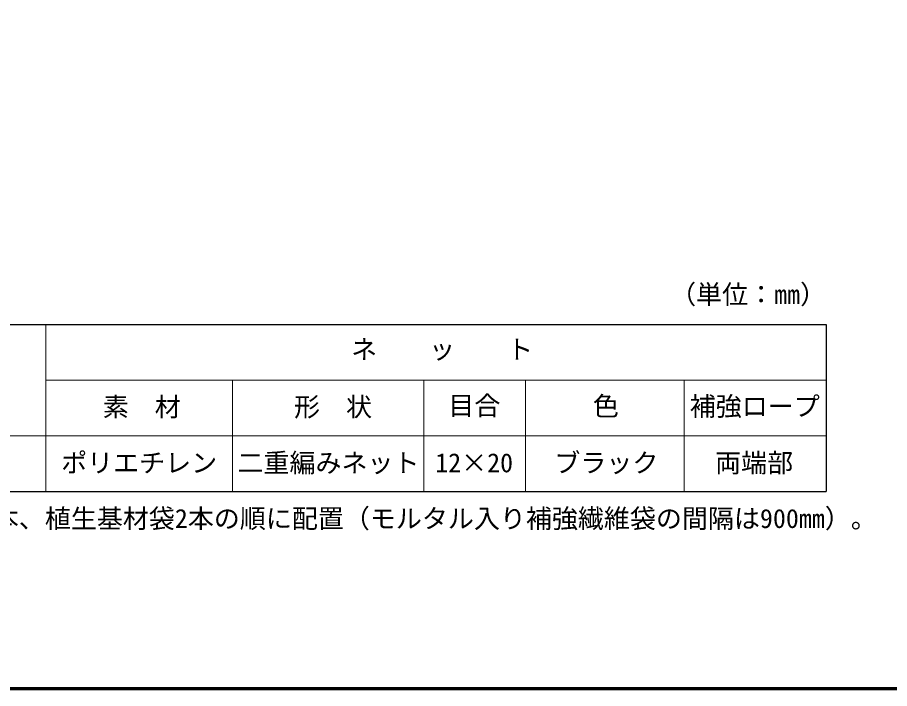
# Model space of a CAD drawing. Units: millimetres, scale not verified. Extents: x 200 to 8204, y 200 to 5825.
# Drawn here: x 1862 to 4209, y 200 to 2007 of the extents above; entities that cross this region are included whole.
import ezdxf
from ezdxf.enums import TextEntityAlignment as Align

# ---------------------------------------------------------------- set-up
doc = ezdxf.new("R2010")
doc.units = ezdxf.units.MM
doc.header["$LTSCALE"] = 20
for name, color, linetype, lineweight in [('C-MTR-FRAM', 5, 'Continuous', 25), ('C-MTR-LINE', 5, 'Continuous', 13), ('C-TTL', 2, 'Continuous', 70)]:
    doc.layers.add(name, color=color, linetype=linetype, lineweight=lineweight)
doc.layers.add('C-MTR-TXT', color=5, linetype='Continuous')
doc.styles.add('ＭＳ ゴシック', font='')
doc.styles.get('ＭＳ ゴシック').set_extended_font_data('MS Gothic')

msp = doc.modelspace()

# ---------------------------------------------------------------- linework, layer by layer
at = {"layer": 'C-MTR-FRAM'}
for p, q in [((726.8, 1180.66), (4038.71, 1180.66)), ((4038.71, 1180.66), (4038.71, 730.66)), ((726.8, 730.66), (4038.71, 730.66))]:
    msp.add_line(p, q, dxfattribs=at)
at = {"layer": 'C-MTR-LINE'}
for p, q in [((1938.4, 1180.66), (1938.4, 730.66)), ((1938.56, 1180.66), (1938.56, 730.66)), ((1938.4, 1030.66), (4038.71, 1030.66)), ((2440.56, 1030.66), (2440.56, 730.66)), ((2956.15, 1030.66), (2956.15, 730.66)), ((3229.91, 1030.66), (3229.91, 730.66)), ((3656.42, 1030.66), (3656.42, 730.66)), ((726.8, 880.66), (4038.71, 880.66))]:
    msp.add_line(p, q, dxfattribs=at)
at = {"layer": 'C-TTL'}
msp.add_lwpolyline([(200, 200), (8200, 200), (8200, 5740), (200, 5740)], close=True, dxfattribs=at)

# ---------------------------------------------------------------- texts
at = {"layer": 'C-MTR-TXT', "style": 'ＭＳ ゴシック'}
for s, p in [('（単位：㎜）', (3618.71, 1220.66)), ('ネ\u3000\u3000ッ\u3000\u3000ト', (2760.17, 1072.75)), ('素\u3000材', (2091.68, 917.57)), ('形\u3000状', (2606.53, 917.57)), ('目合', (3021.98, 921.18)), ('色', (3410.81, 919.65)), ('補強ロープ', (3671.63, 919.11)), ('ポリエチレン', (1979.61, 766.97)), ('二重編みネット', (2454.22, 766.97)), ('12×20', (2986.57, 766.97)), ('ブラック', (3307.26, 766.97)), ('両端部', (3739.91, 766.97)), ('※袋はモルタル入り補強繊維袋1本、植生基材袋2本の順に配置（モルタル入り補強繊維袋の間隔は900mm）。', (780.77, 616.97))]:
    msp.add_text(s, height=51.32, dxfattribs=at).set_placement(p, align=Align.BOTTOM_LEFT)

doc.saveas('drawing.dxf')
